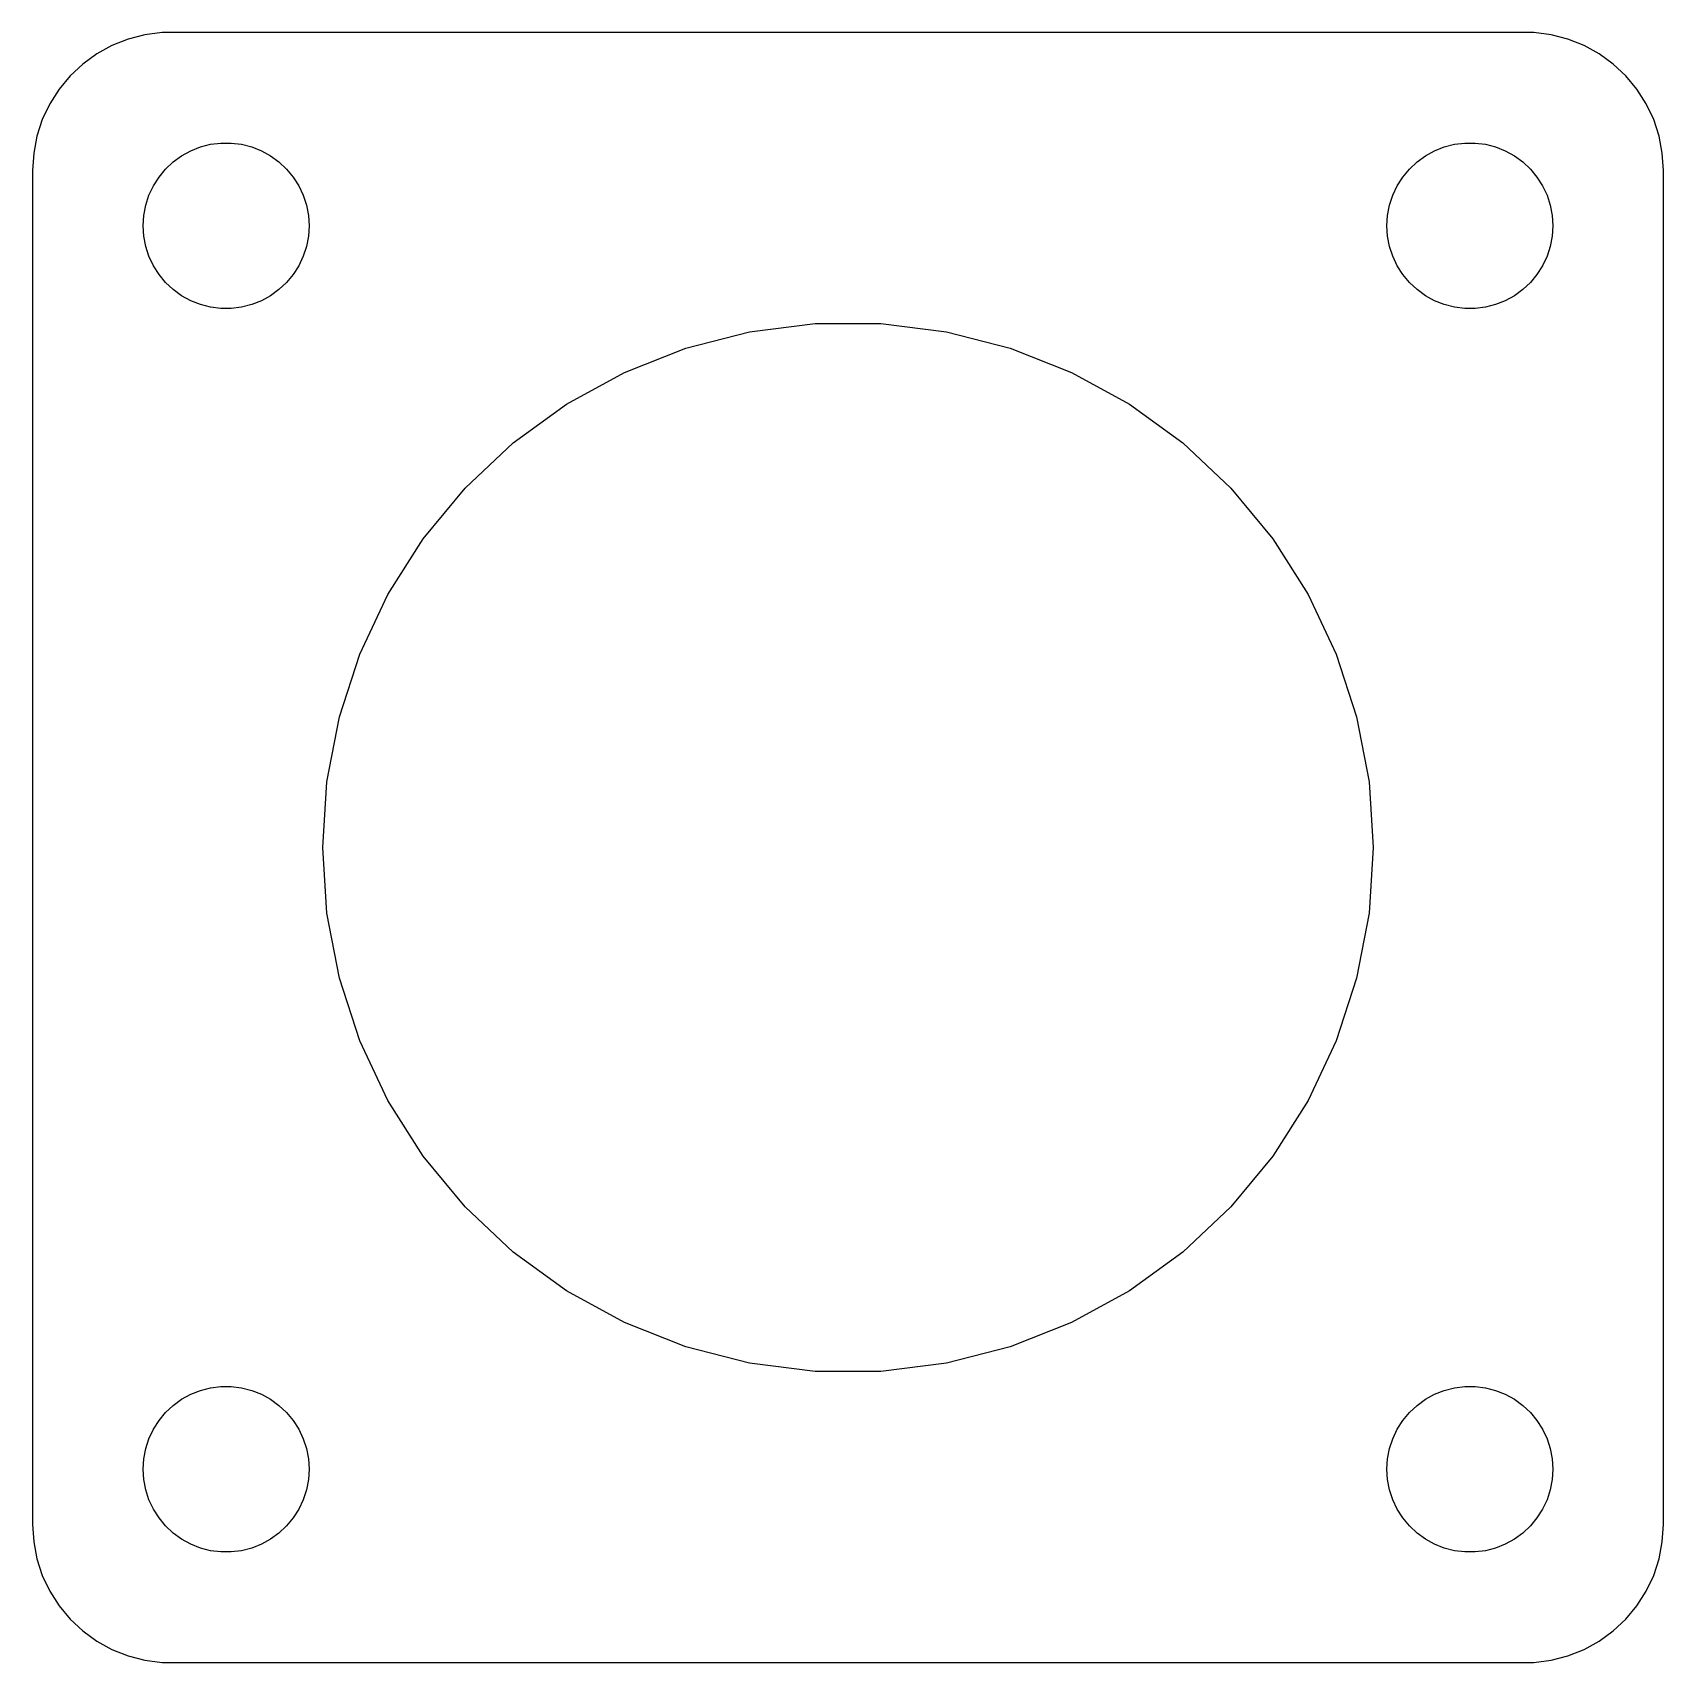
# Model space of a CAD drawing. Header units: metres. Extents: x -29.5 to 29.5, y -29.5 to 29.5.
import ezdxf

# ---------------------------------------------------------------- set-up
doc = ezdxf.new("R2010")
doc.units = ezdxf.units.M

msp = doc.modelspace()

# ---------------------------------------------------------------- linework, layer by layer
for p, q in [((-26.6289, 29.0241), (-27.1791, 28.7216)), ((-26.0451, 29.2553), (-26.6289, 29.0241)), ((-25.4369, 29.4114), (-26.0451, 29.2553)), ((-24.8139, 29.4901), (-25.4369, 29.4114)), ((24.8139, 29.4901), (-24.8139, 29.4901)), ((25.4369, 29.4114), (24.8139, 29.4901)), ((26.0451, 29.2553), (25.4369, 29.4114)), ((26.6289, 29.0241), (26.0451, 29.2553)), ((27.1791, 28.7216), (26.6289, 29.0241)), ((-27.6871, 28.3526), (-28.1448, 27.9227)), ((-27.1791, 28.7216), (-27.6871, 28.3526)), ((27.6871, 28.3526), (27.1791, 28.7216)), ((28.1448, 27.9227), (27.6871, 28.3526)), ((-28.1448, 27.9227), (-28.5451, 27.4389)), ((28.5451, 27.4389), (28.1448, 27.9227)), ((-28.5451, 27.4389), (-28.8815, 26.9088)), ((28.8815, 26.9088), (28.5451, 27.4389)), ((-28.8815, 26.9088), (-29.1489, 26.3406)), ((29.1489, 26.3406), (28.8815, 26.9088)), ((-29.1489, 26.3406), (-29.3429, 25.7434)), ((29.3429, 25.7434), (29.1489, 26.3406)), ((-29.3429, 25.7434), (-29.4606, 25.1267)), ((-23.427, 25.3532), (-23.0621, 25.4469)), ((-23.0621, 25.4469), (-22.6884, 25.4941)), ((-22.6884, 25.4941), (-22.3116, 25.4941)), ((-22.3116, 25.4941), (-21.9379, 25.4469)), ((-21.9379, 25.4469), (-21.5729, 25.3532)), ((21.5729, 25.3532), (21.9379, 25.4469)), ((21.9379, 25.4469), (22.3116, 25.4941)), ((22.3116, 25.4941), (22.6884, 25.4941)), ((22.6884, 25.4941), (23.0621, 25.4469)), ((23.0621, 25.4469), (23.427, 25.3532)), ((29.4606, 25.1267), (29.3429, 25.7434)), ((-29.4606, 25.1267), (-29.5, 24.5)), ((-24.6869, 24.5536), (-24.4123, 24.8115)), ((-24.4123, 24.8115), (-24.1075, 25.033)), ((-24.1075, 25.033), (-23.7773, 25.2145)), ((-23.7773, 25.2145), (-23.427, 25.3532)), ((-21.5729, 25.3532), (-21.2227, 25.2145)), ((-21.2227, 25.2145), (-20.8925, 25.033)), ((-20.8925, 25.033), (-20.5877, 24.8115)), ((-20.5877, 24.8115), (-20.3131, 24.5536)), ((20.3131, 24.5536), (20.5877, 24.8115)), ((20.5877, 24.8115), (20.8925, 25.033)), ((20.8925, 25.033), (21.2227, 25.2145)), ((21.2227, 25.2145), (21.5729, 25.3532)), ((23.427, 25.3532), (23.7773, 25.2145)), ((23.7773, 25.2145), (24.1075, 25.033)), ((24.1075, 25.033), (24.4123, 24.8115)), ((24.4123, 24.8115), (24.6869, 24.5536)), ((29.5, 24.5), (29.4606, 25.1267)), ((-29.5, 24.5), (-29.5, -24.5)), ((-25.1289, 23.9453), (-24.927, 24.2634)), ((-24.927, 24.2634), (-24.6869, 24.5536)), ((-20.3131, 24.5536), (-20.0729, 24.2634)), ((-20.0729, 24.2634), (-19.8711, 23.9453)), ((19.8711, 23.9453), (20.0729, 24.2634)), ((20.0729, 24.2634), (20.3131, 24.5536)), ((24.6869, 24.5536), (24.927, 24.2634)), ((24.927, 24.2634), (25.1289, 23.9453)), ((29.5, -24.5), (29.5, 24.5)), ((-25.4057, 23.2461), (-25.2893, 23.6044)), ((-25.2893, 23.6044), (-25.1289, 23.9453)), ((-19.8711, 23.9453), (-19.7107, 23.6044)), ((-19.7107, 23.6044), (-19.5942, 23.2461)), ((19.5942, 23.2461), (19.7107, 23.6044)), ((19.7107, 23.6044), (19.8711, 23.9453)), ((25.1289, 23.9453), (25.2893, 23.6044)), ((25.2893, 23.6044), (25.4057, 23.2461)), ((-25.4763, 22.876), (-25.4057, 23.2461)), ((-19.5942, 23.2461), (-19.5237, 22.876)), ((19.5237, 22.876), (19.5942, 23.2461)), ((25.4057, 23.2461), (25.4763, 22.876)), ((-25.5, 22.5), (-25.4763, 22.876)), ((-25.4763, 22.124), (-25.5, 22.5)), ((-19.5237, 22.876), (-19.5, 22.5)), ((-19.5, 22.5), (-19.5237, 22.124)), ((19.5, 22.5), (19.5237, 22.876)), ((19.5237, 22.124), (19.5, 22.5)), ((25.4763, 22.876), (25.5, 22.5)), ((25.5, 22.5), (25.4763, 22.124)), ((-25.4057, 21.7539), (-25.4763, 22.124)), ((-19.5237, 22.124), (-19.5942, 21.7539)), ((19.5942, 21.7539), (19.5237, 22.124)), ((25.4763, 22.124), (25.4057, 21.7539)), ((-25.2893, 21.3956), (-25.4057, 21.7539)), ((-25.1289, 21.0547), (-25.2893, 21.3956)), ((-19.7107, 21.3956), (-19.8711, 21.0547)), ((-19.5942, 21.7539), (-19.7107, 21.3956)), ((19.7107, 21.3956), (19.5942, 21.7539)), ((19.8711, 21.0547), (19.7107, 21.3956)), ((25.2893, 21.3956), (25.1289, 21.0547)), ((25.4057, 21.7539), (25.2893, 21.3956)), ((-24.927, 20.7366), (-25.1289, 21.0547)), ((-24.6869, 20.4464), (-24.927, 20.7366)), ((-20.0729, 20.7366), (-20.3131, 20.4464)), ((-19.8711, 21.0547), (-20.0729, 20.7366)), ((20.0729, 20.7366), (19.8711, 21.0547)), ((20.3131, 20.4464), (20.0729, 20.7366)), ((24.927, 20.7366), (24.6869, 20.4464)), ((25.1289, 21.0547), (24.927, 20.7366)), ((-24.4123, 20.1884), (-24.6869, 20.4464)), ((-24.1075, 19.967), (-24.4123, 20.1884)), ((-20.5877, 20.1884), (-20.8925, 19.967)), ((-20.3131, 20.4464), (-20.5877, 20.1884)), ((20.5877, 20.1884), (20.3131, 20.4464)), ((20.8925, 19.967), (20.5877, 20.1884)), ((24.4123, 20.1884), (24.1075, 19.967)), ((24.6869, 20.4464), (24.4123, 20.1884)), ((-23.7773, 19.7855), (-24.1075, 19.967)), ((-23.427, 19.6468), (-23.7773, 19.7855)), ((-23.0621, 19.5531), (-23.427, 19.6468)), ((-22.6884, 19.5059), (-23.0621, 19.5531)), ((-22.3116, 19.5059), (-22.6884, 19.5059)), ((-21.9379, 19.5531), (-22.3116, 19.5059)), ((-21.5729, 19.6468), (-21.9379, 19.5531)), ((-21.2227, 19.7855), (-21.5729, 19.6468)), ((-20.8925, 19.967), (-21.2227, 19.7855)), ((21.2227, 19.7855), (20.8925, 19.967)), ((21.5729, 19.6468), (21.2227, 19.7855)), ((21.9379, 19.5531), (21.5729, 19.6468)), ((22.3116, 19.5059), (21.9379, 19.5531)), ((22.6884, 19.5059), (22.3116, 19.5059)), ((23.0621, 19.5531), (22.6884, 19.5059)), ((23.427, 19.6468), (23.0621, 19.5531)), ((23.7773, 19.7855), (23.427, 19.6468)), ((24.1075, 19.967), (23.7773, 19.7855)), ((-3.56024, 18.6635), (-1.19301, 18.9625)), ((-1.19301, 18.9625), (1.19301, 18.9625)), ((1.19301, 18.9625), (3.56024, 18.6635)), ((-5.87132, 18.0701), (-3.56024, 18.6635)), ((3.56024, 18.6635), (5.87132, 18.0701)), ((-8.0898, 17.1917), (-5.87132, 18.0701)), ((5.87132, 18.0701), (8.0898, 17.1917)), ((-10.1807, 16.0422), (-8.0898, 17.1917)), ((8.0898, 17.1917), (10.1807, 16.0422)), ((-12.1111, 14.6397), (-10.1807, 16.0422)), ((10.1807, 16.0422), (12.1111, 14.6397)), ((-13.8504, 13.0064), (-12.1111, 14.6397)), ((12.1111, 14.6397), (13.8504, 13.0064)), ((-15.3713, 11.1679), (-13.8504, 13.0064)), ((13.8504, 13.0064), (15.3713, 11.1679)), ((-16.6498, 9.15331), (-15.3713, 11.1679)), ((15.3713, 11.1679), (16.6498, 9.15331)), ((-17.6657, 6.99435), (-16.6498, 9.15331)), ((16.6498, 9.15331), (17.6657, 6.99435)), ((-18.4031, 4.7251), (-17.6657, 6.99435)), ((17.6657, 6.99435), (18.4031, 4.7251)), ((-18.8502, 2.38132), (-18.4031, 4.7251)), ((18.4031, 4.7251), (18.8502, 2.38132)), ((-19, 0), (-18.8502, 2.38132)), ((18.8502, 2.38132), (19, 0)), ((-18.8502, -2.38132), (-19, 0)), ((19, 0), (18.8502, -2.38132)), ((-18.4031, -4.7251), (-18.8502, -2.38132)), ((18.8502, -2.38132), (18.4031, -4.7251)), ((-17.6657, -6.99435), (-18.4031, -4.7251)), ((18.4031, -4.7251), (17.6657, -6.99435)), ((-16.6498, -9.15331), (-17.6657, -6.99435)), ((17.6657, -6.99435), (16.6498, -9.15331)), ((-15.3713, -11.1679), (-16.6498, -9.15331)), ((16.6498, -9.15331), (15.3713, -11.1679)), ((-13.8504, -13.0064), (-15.3713, -11.1679)), ((15.3713, -11.1679), (13.8504, -13.0064)), ((-12.1111, -14.6397), (-13.8504, -13.0064)), ((13.8504, -13.0064), (12.1111, -14.6397)), ((-10.1807, -16.0422), (-12.1111, -14.6397)), ((12.1111, -14.6397), (10.1807, -16.0422)), ((-8.0898, -17.1917), (-10.1807, -16.0422)), ((10.1807, -16.0422), (8.0898, -17.1917)), ((-5.87132, -18.0701), (-8.0898, -17.1917)), ((8.0898, -17.1917), (5.87132, -18.0701)), ((-3.56024, -18.6635), (-5.87132, -18.0701)), ((5.87132, -18.0701), (3.56024, -18.6635)), ((-1.19301, -18.9625), (-3.56024, -18.6635)), ((3.56024, -18.6635), (1.19301, -18.9625)), ((1.19301, -18.9625), (-1.19301, -18.9625)), ((-24.4123, -20.1884), (-24.1075, -19.967)), ((-24.1075, -19.967), (-23.7773, -19.7855)), ((-23.7773, -19.7855), (-23.427, -19.6468)), ((-23.427, -19.6468), (-23.0621, -19.5531)), ((-23.0621, -19.5531), (-22.6884, -19.5059)), ((-22.6884, -19.5059), (-22.3116, -19.5059)), ((-22.3116, -19.5059), (-21.9379, -19.5531)), ((-21.9379, -19.5531), (-21.5729, -19.6468)), ((-21.5729, -19.6468), (-21.2227, -19.7855)), ((-21.2227, -19.7855), (-20.8925, -19.967)), ((-20.8925, -19.967), (-20.5877, -20.1884)), ((20.5877, -20.1884), (20.8925, -19.967)), ((20.8925, -19.967), (21.2227, -19.7855)), ((21.2227, -19.7855), (21.5729, -19.6468)), ((21.5729, -19.6468), (21.9379, -19.5531)), ((21.9379, -19.5531), (22.3116, -19.5059)), ((22.3116, -19.5059), (22.6884, -19.5059)), ((22.6884, -19.5059), (23.0621, -19.5531)), ((23.0621, -19.5531), (23.427, -19.6468)), ((23.427, -19.6468), (23.7773, -19.7855)), ((23.7773, -19.7855), (24.1075, -19.967)), ((24.1075, -19.967), (24.4123, -20.1884)), ((-24.927, -20.7366), (-24.6869, -20.4464)), ((-24.6869, -20.4464), (-24.4123, -20.1884)), ((-20.5877, -20.1884), (-20.3131, -20.4464)), ((-20.3131, -20.4464), (-20.0729, -20.7366)), ((20.0729, -20.7366), (20.3131, -20.4464)), ((20.3131, -20.4464), (20.5877, -20.1884)), ((24.4123, -20.1884), (24.6869, -20.4464)), ((24.6869, -20.4464), (24.927, -20.7366)), ((-25.2893, -21.3956), (-25.1289, -21.0547)), ((-25.1289, -21.0547), (-24.927, -20.7366)), ((-20.0729, -20.7366), (-19.8711, -21.0547)), ((-19.8711, -21.0547), (-19.7107, -21.3956)), ((19.7107, -21.3956), (19.8711, -21.0547)), ((19.8711, -21.0547), (20.0729, -20.7366)), ((24.927, -20.7366), (25.1289, -21.0547)), ((25.1289, -21.0547), (25.2893, -21.3956)), ((-25.4763, -22.124), (-25.4057, -21.7539)), ((-25.4057, -21.7539), (-25.2893, -21.3956)), ((-19.7107, -21.3956), (-19.5942, -21.7539)), ((-19.5942, -21.7539), (-19.5237, -22.124)), ((19.5237, -22.124), (19.5942, -21.7539)), ((19.5942, -21.7539), (19.7107, -21.3956)), ((25.2893, -21.3956), (25.4057, -21.7539)), ((25.4057, -21.7539), (25.4763, -22.124)), ((-25.5, -22.5), (-25.4763, -22.124)), ((-19.5237, -22.124), (-19.5, -22.5)), ((19.5, -22.5), (19.5237, -22.124)), ((25.4763, -22.124), (25.5, -22.5)), ((-25.4763, -22.876), (-25.5, -22.5)), ((-25.4057, -23.2461), (-25.4763, -22.876)), ((-19.5237, -22.876), (-19.5942, -23.2461)), ((-19.5, -22.5), (-19.5237, -22.876)), ((19.5237, -22.876), (19.5, -22.5)), ((19.5942, -23.2461), (19.5237, -22.876)), ((25.4763, -22.876), (25.4057, -23.2461)), ((25.5, -22.5), (25.4763, -22.876)), ((-25.2893, -23.6044), (-25.4057, -23.2461)), ((-19.5942, -23.2461), (-19.7107, -23.6044)), ((19.7107, -23.6044), (19.5942, -23.2461)), ((25.4057, -23.2461), (25.2893, -23.6044)), ((-25.1289, -23.9453), (-25.2893, -23.6044)), ((-24.927, -24.2634), (-25.1289, -23.9453)), ((-19.8711, -23.9453), (-20.0729, -24.2634)), ((-19.7107, -23.6044), (-19.8711, -23.9453)), ((19.8711, -23.9453), (19.7107, -23.6044)), ((20.0729, -24.2634), (19.8711, -23.9453)), ((25.1289, -23.9453), (24.927, -24.2634)), ((25.2893, -23.6044), (25.1289, -23.9453)), ((-29.5, -24.5), (-29.4606, -25.1267)), ((-24.6869, -24.5536), (-24.927, -24.2634)), ((-24.4123, -24.8115), (-24.6869, -24.5536)), ((-20.3131, -24.5536), (-20.5877, -24.8115)), ((-20.0729, -24.2634), (-20.3131, -24.5536)), ((20.3131, -24.5536), (20.0729, -24.2634)), ((20.5877, -24.8115), (20.3131, -24.5536)), ((24.6869, -24.5536), (24.4123, -24.8115)), ((24.927, -24.2634), (24.6869, -24.5536)), ((29.4606, -25.1267), (29.5, -24.5)), ((-29.4606, -25.1267), (-29.3429, -25.7434)), ((-24.1075, -25.033), (-24.4123, -24.8115)), ((-23.7773, -25.2145), (-24.1075, -25.033)), ((-23.427, -25.3532), (-23.7773, -25.2145)), ((-23.0621, -25.4469), (-23.427, -25.3532)), ((-21.5729, -25.3532), (-21.9379, -25.4469)), ((-21.2227, -25.2145), (-21.5729, -25.3532)), ((-20.8925, -25.033), (-21.2227, -25.2145)), ((-20.5877, -24.8115), (-20.8925, -25.033)), ((20.8925, -25.033), (20.5877, -24.8115)), ((21.2227, -25.2145), (20.8925, -25.033)), ((21.5729, -25.3532), (21.2227, -25.2145)), ((21.9379, -25.4469), (21.5729, -25.3532)), ((23.427, -25.3532), (23.0621, -25.4469)), ((23.7773, -25.2145), (23.427, -25.3532)), ((24.1075, -25.033), (23.7773, -25.2145)), ((24.4123, -24.8115), (24.1075, -25.033)), ((29.3429, -25.7434), (29.4606, -25.1267)), ((-29.3429, -25.7434), (-29.1489, -26.3406)), ((-22.6884, -25.4941), (-23.0621, -25.4469)), ((-22.3116, -25.4941), (-22.6884, -25.4941)), ((-21.9379, -25.4469), (-22.3116, -25.4941)), ((22.3116, -25.4941), (21.9379, -25.4469)), ((22.6884, -25.4941), (22.3116, -25.4941)), ((23.0621, -25.4469), (22.6884, -25.4941)), ((29.1489, -26.3406), (29.3429, -25.7434)), ((-29.1489, -26.3406), (-28.8815, -26.9088)), ((28.8815, -26.9088), (29.1489, -26.3406)), ((-28.8815, -26.9088), (-28.5451, -27.4389)), ((28.5451, -27.4389), (28.8815, -26.9088)), ((-28.5451, -27.4389), (-28.1448, -27.9227)), ((28.1448, -27.9227), (28.5451, -27.4389)), ((-28.1448, -27.9227), (-27.6871, -28.3526)), ((27.6871, -28.3526), (28.1448, -27.9227)), ((-27.6871, -28.3526), (-27.1791, -28.7216)), ((-27.1791, -28.7216), (-26.6289, -29.0241)), ((26.6289, -29.0241), (27.1791, -28.7216)), ((27.1791, -28.7216), (27.6871, -28.3526)), ((-26.6289, -29.0241), (-26.0451, -29.2553)), ((-26.0451, -29.2553), (-25.4369, -29.4114)), ((-25.4369, -29.4114), (-24.8139, -29.4901)), ((-24.8139, -29.4901), (24.8139, -29.4901)), ((24.8139, -29.4901), (25.4369, -29.4114)), ((25.4369, -29.4114), (26.0451, -29.2553)), ((26.0451, -29.2553), (26.6289, -29.0241))]:
    msp.add_line(p, q)

doc.saveas('drawing.dxf')
